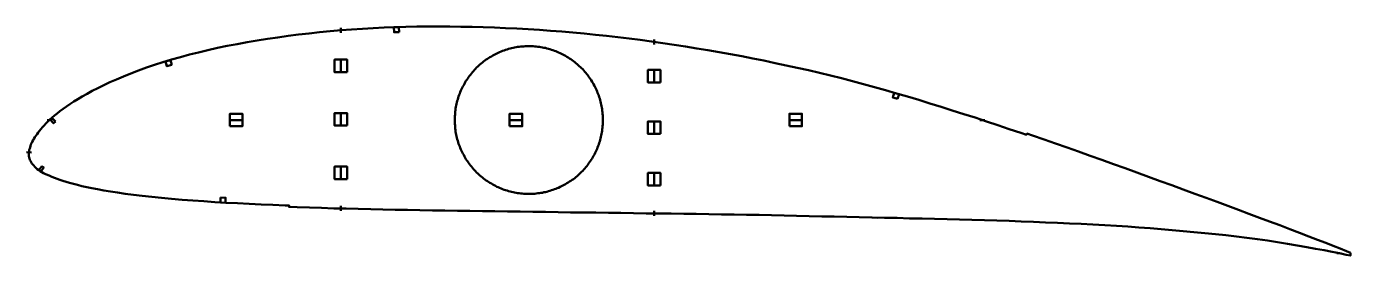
# Model space of a CAD drawing. Header units: metres. Extents: x -4 to 1053, y -108 to 75.
import ezdxf

# ---------------------------------------------------------------- set-up
doc = ezdxf.new("R2010")
doc.units = ezdxf.units.M
doc.layers.add('Layer', color=1, linetype='Continuous', lineweight=50)

msp = doc.modelspace()

# ---------------------------------------------------------------- linework, layer by layer
at = {"layer": 'Layer'}
for p, q in [((247.3, 69.6), (247.3, 73.6)), ((497.3, 60.4), (497.3, 64.4)), ((397.3, 59), (397.3, 59.5)), ((247.3, 48.7), (247.3, 37.7)), ((497.3, 40.5), (497.3, 29.5)), ((16.8, 0), (12.8, 0)), ((169.2, 0), (158.2, 0)), ((247.3, 6), (247.3, -5)), ((338.2, 0), (337.7, 0)), ((392.5, 0), (381.5, 0)), ((456.4, 0), (456.9, 0)), ((497.3, -0.6), (497.3, -11.6)), ((615.8, 0), (604.8, 0)), ((757.2, 0), (761.2, 0)), ((0.3, -26), (-3.7, -25.7)), ((247.3, -36.7), (247.3, -47.7)), ((497.3, -41.7), (497.3, -52.7)), ((397.3, -59), (397.3, -59.5)), ((247.3, -68.6), (247.3, -72.6)), ((497.3, -72.6), (497.3, -76.6)), ((671.5, -77.7), (675.5, -78)), ((978.9, -77.4), (978.7, -77.9)), ((974.3, -94.1), (974.2, -94.6)), ((1016.3, -91.6), (1016.1, -92)), ((1013.8, -100.2), (1013.7, -100.7)), ((1033.5, -103.8), (1033.4, -104.3)), ((1035, -98.7), (1034.8, -99.2)), ((1042.1, -106.2), (1046, -106.5))]:
    msp.add_line(p, q, dxfattribs=at)
for points in [[(1053.1, -105.9), (1050, -104.6), (1044.9, -102.6), (1039.4, -100.4), (1033.4, -98.1), (1026.9, -95.6), (1019.9, -92.9), (1012.4, -90.1), (1004.6, -87.1), (996.6, -84), (988.5, -81), (980.4, -78), (972.1, -74.8), (963.7, -71.7), (955.2, -68.5), (946.6, -65.3), (937.8, -62.1), (928.8, -58.8), (919.7, -55.5), (910.5, -52.1), (901.2, -48.7), (891.9, -45.3), (882.6, -41.9), (873.3, -38.5), (864, -35.2), (854.7, -31.8), (845.4, -28.5), (836.1, -25.2), (826.9, -22), (817.7, -18.7), (808.5, -15.5), (799.4, -12.4), (794.8, -10.8), (794.5, -11.8), (789.9, -10.2), (780.8, -7.2), (771.7, -4.1), (762.6, -1.1), (753.5, 1.9), (744.4, 4.8), (735.3, 7.7), (726.3, 10.6), (717.3, 13.3), (708.5, 16.1), (699.6, 18.7), (690.8, 21.3), (682, 23.8), (673.2, 26.3), (664.4, 28.7), (655.6, 31), (646.8, 33.3), (638, 35.5), (629.2, 37.6), (620.4, 39.7), (611.6, 41.7), (602.7, 43.6), (593.9, 45.5), (585, 47.4), (576.1, 49.2), (567.2, 50.9), (558.3, 52.5), (549.3, 54.1), (540.3, 55.7), (531.3, 57.2), (522.3, 58.7), (513.3, 60.1), (504.3, 61.4), (495.3, 62.7), (486.3, 63.9), (477.4, 65), (468.4, 66.1), (459.4, 67.1), (450.5, 68.1), (441.5, 69), (432.5, 69.8), (423.6, 70.6), (414.6, 71.2), (405.7, 71.9), (396.7, 72.4), (387.7, 73), (378.8, 73.4), (369.8, 73.8), (360.9, 74.1), (352, 74.3), (343, 74.5), (334.2, 74.6), (325.3, 74.7), (316.5, 74.7), (307.8, 74.6), (299.1, 74.4), (290.4, 74.1), (281.8, 73.8), (273.1, 73.4), (264.5, 72.9), (255.9, 72.3), (247.4, 71.6), (238.8, 70.9), (230.3, 70.1), (221.9, 69.2), (213.5, 68.2), (205.2, 67.2), (196.9, 66), (188.7, 64.8), (180.6, 63.5), (172.5, 62.1), (164.5, 60.6), (156.5, 59.1), (148.8, 57.5), (141.2, 55.8), (133.7, 54), (126.4, 52.2), (119.2, 50.3), (112.2, 48.3), (105.3, 46.2), (98.6, 44), (92.1, 41.8), (85.8, 39.5), (79.7, 37.1), (73.9, 34.8), (68.3, 32.4), (63, 30.1), (58, 27.8), (53.3, 25.5), (48.9, 23.2), (44.8, 21), (40.9, 18.8), (37.4, 16.7), (34.1, 14.7), (31, 12.7), (28.2, 10.8), (25.5, 8.9), (23.1, 7), (20.9, 5.3), (18.8, 3.5), (16.9, 1.9), (15.1, 0.3), (13.4, -1.3), (11.9, -2.8), (10.5, -4.3), (9.1, -5.8), (7.9, -7.2), (6.8, -8.6), (5.7, -9.9), (4.8, -11.2), (3.9, -12.5), (3, -13.8), (2.3, -15), (1.6, -16.1), (1, -17.3), (0.4, -18.5), (-0.1, -19.6), (-0.5, -20.7), (-0.8, -21.8), (-1.1, -22.8), (-1.4, -23.9), (-1.5, -24.9), (-1.7, -25.9), (-1.7, -26.9), (-1.7, -27.8), (-1.7, -28.8), (-1.5, -29.8), (-1.2, -30.8), (-0.9, -31.7), (-0.5, -32.7), (0, -33.7), (0.6, -34.6), (1.3, -35.5), (2.1, -36.4), (3, -37.3), (3.9, -38.2), (5, -39.1), (6.1, -39.9), (7.3, -40.7), (8.6, -41.5), (10, -42.3), (11.6, -43.1), (13.2, -43.8), (14.9, -44.6), (16.7, -45.4), (18.7, -46.2), (20.8, -47), (23, -47.8), (25.4, -48.6), (28, -49.4), (30.8, -50.2), (33.9, -51), (37.1, -51.8), (40.6, -52.7), (44.4, -53.6), (48.6, -54.4), (53.1, -55.3), (58, -56.2), (63.3, -57), (69, -57.9), (75.2, -58.8), (81.8, -59.7), (88.8, -60.5), (96.3, -61.3), (104.1, -62.1), (112.2, -62.9), (120.6, -63.6), (129.1, -64.3), (137.8, -64.9), (146.6, -65.5), (155.6, -66), (164.8, -66.5), (174.1, -66.9), (183.6, -67.4), (193.1, -67.7), (202.8, -68.1), (206, -68.2), (206, -69.3), (212.5, -69.5), (222.2, -69.9), (231.9, -70.2), (241.6, -70.5), (251.4, -70.7), (261.2, -71), (271.1, -71.2), (280.9, -71.4), (290.7, -71.6), (300.5, -71.8), (310.4, -72), (320.4, -72.1), (330.3, -72.2), (340.3, -72.4), (350.3, -72.5), (360.3, -72.7), (370.3, -72.8), (380.4, -72.9), (390.4, -73.1), (400.5, -73.2), (410.5, -73.4), (420.6, -73.5), (430.6, -73.7), (440.7, -73.8), (450.7, -73.9), (460.8, -74.1), (470.8, -74.2), (480.9, -74.3), (490.9, -74.5), (500.9, -74.6), (511, -74.7), (521, -74.9), (531, -75), (541.1, -75.2), (551.1, -75.3), (561.1, -75.5), (571.1, -75.6), (581.1, -75.8), (591, -76), (601, -76.2), (611, -76.4), (621, -76.7), (631.1, -76.9), (641.1, -77.1), (651.1, -77.3), (661.1, -77.5), (671.1, -77.8), (681.2, -78), (691.2, -78.2), (701.2, -78.5), (711.2, -78.7), (721.1, -78.9), (731.1, -79.2), (741, -79.5), (751, -79.7), (760.9, -80), (770.8, -80.3), (780.6, -80.6), (790.4, -80.9), (800.1, -81.3), (809.8, -81.7), (819.3, -82), (828.8, -82.5), (838.2, -82.9), (847.6, -83.5), (857, -84), (866.3, -84.5), (875.4, -85.1), (884.3, -85.7), (893.2, -86.4), (902.1, -87.1), (910.9, -87.8), (919.5, -88.6), (928.2, -89.5), (936.8, -90.3), (945.3, -91.1), (953.7, -92), (962.1, -93), (970.5, -94.1), (978.8, -95.2), (987, -96.2), (994.9, -97.5), (1002.9, -98.8), (1010.6, -100.1), (1018.2, -101.4), (1025.3, -102.7), (1032.1, -104), (1038.4, -105.2), (1044.3, -106.4), (1049.7, -107.5), (1053.1, -108.2)], [(456.4, 0), (456.4, 1.2), (456.3, 2.5), (456.3, 3.7), (456.2, 4.9), (456.1, 6.2), (455.9, 7.4), (455.8, 8.6), (455.6, 9.9), (455.3, 11.1), (455.1, 12.3), (454.8, 13.5), (454.5, 14.7), (454.2, 15.9), (453.9, 17.1), (453.5, 18.3), (453.1, 19.5), (452.7, 20.6), (452.2, 21.8), (451.8, 22.9), (451.3, 24.1), (450.7, 25.2), (450.2, 26.3), (449.6, 27.4), (449, 28.5), (448.4, 29.6), (447.8, 30.6), (447.1, 31.7), (446.5, 32.7), (445.8, 33.7), (445, 34.8), (444.3, 35.7), (443.5, 36.7), (442.8, 37.7), (441.9, 38.6), (441.1, 39.6), (440.3, 40.5), (439.4, 41.4), (438.5, 42.2), (437.6, 43.1), (436.7, 43.9), (435.8, 44.7), (434.8, 45.5), (433.9, 46.3), (432.9, 47.1), (431.9, 47.8), (430.9, 48.5), (429.8, 49.2), (428.8, 49.9), (427.7, 50.5), (426.7, 51.2), (425.6, 51.8), (424.5, 52.3), (423.4, 52.9), (422.3, 53.4), (421.1, 54), (420, 54.4), (418.8, 54.9), (417.7, 55.3), (416.5, 55.8), (415.3, 56.1), (414.1, 56.5), (412.9, 56.9), (411.7, 57.2), (410.5, 57.5), (409.3, 57.7), (408.1, 58), (406.9, 58.2), (405.7, 58.4), (404.4, 58.5), (403.2, 58.7), (402, 58.8), (400.7, 58.9), (399.5, 58.9), (398.2, 58.9), (397, 59), (395.8, 58.9), (394.5, 58.9), (393.3, 58.8), (392, 58.7), (390.8, 58.6), (389.6, 58.4), (388.3, 58.3), (387.1, 58.1), (385.9, 57.8), (384.7, 57.6), (383.5, 57.3), (382.3, 57), (381.1, 56.7), (379.9, 56.3), (378.7, 56), (377.5, 55.6), (376.3, 55.1), (375.2, 54.7), (374, 54.2), (372.9, 53.7), (371.8, 53.2), (370.7, 52.6), (369.6, 52.1), (368.5, 51.5), (367.4, 50.8), (366.3, 50.2), (365.3, 49.6), (364.2, 48.9), (363.2, 48.2), (362.2, 47.4), (361.2, 46.7), (360.2, 45.9), (359.3, 45.1), (358.3, 44.3), (357.4, 43.5), (356.5, 42.7), (355.6, 41.8), (354.8, 40.9), (353.9, 40), (353.1, 39.1), (352.3, 38.2), (351.5, 37.2), (350.7, 36.2), (349.9, 35.3), (349.2, 34.3), (348.5, 33.2), (347.8, 32.2), (347.1, 31.2), (346.5, 30.1), (345.9, 29), (345.3, 27.9), (344.7, 26.8), (344.1, 25.7), (343.6, 24.6), (343.1, 23.5), (342.6, 22.3), (342.2, 21.2), (341.7, 20), (341.3, 18.9), (340.9, 17.7), (340.6, 16.5), (340.2, 15.3), (339.9, 14.1), (339.6, 12.9), (339.4, 11.7), (339.1, 10.5), (338.9, 9.3), (338.8, 8), (338.6, 6.8), (338.5, 5.6), (338.4, 4.3), (338.3, 3.1), (338.2, 1.9), (338.2, 0.6), (338.2, -0.6), (338.2, -1.9), (338.3, -3.1), (338.4, -4.3), (338.5, -5.6), (338.6, -6.8), (338.8, -8), (338.9, -9.3), (339.1, -10.5), (339.4, -11.7), (339.6, -12.9), (339.9, -14.1), (340.2, -15.3), (340.6, -16.5), (340.9, -17.7), (341.3, -18.9), (341.7, -20), (342.2, -21.2), (342.6, -22.3), (343.1, -23.5), (343.6, -24.6), (344.1, -25.7), (344.7, -26.8), (345.3, -27.9), (345.9, -29), (346.5, -30.1), (347.1, -31.2), (347.8, -32.2), (348.5, -33.2), (349.2, -34.3), (349.9, -35.3), (350.7, -36.2), (351.5, -37.2), (352.3, -38.2), (353.1, -39.1), (353.9, -40), (354.8, -40.9), (355.6, -41.8), (356.5, -42.7), (357.4, -43.5), (358.3, -44.3), (359.3, -45.1), (360.2, -45.9), (361.2, -46.7), (362.2, -47.4), (363.2, -48.2), (364.2, -48.9), (365.3, -49.6), (366.3, -50.2), (367.4, -50.8), (368.5, -51.5), (369.6, -52.1), (370.7, -52.6), (371.8, -53.2), (372.9, -53.7), (374, -54.2), (375.2, -54.7), (376.3, -55.1), (377.5, -55.6), (378.7, -56), (379.9, -56.3), (381.1, -56.7), (382.3, -57), (383.5, -57.3), (384.7, -57.6), (385.9, -57.8), (387.1, -58.1), (388.3, -58.3), (389.6, -58.4), (390.8, -58.6), (392, -58.7), (393.3, -58.8), (394.5, -58.9), (395.8, -58.9), (397, -59), (398.2, -58.9), (399.5, -58.9), (400.7, -58.9), (402, -58.8), (403.2, -58.7), (404.4, -58.5), (405.7, -58.4), (406.9, -58.2), (408.1, -58), (409.3, -57.7), (410.5, -57.5), (411.7, -57.2), (412.9, -56.9), (414.1, -56.5), (415.3, -56.1), (416.5, -55.8), (417.7, -55.3), (418.8, -54.9), (420, -54.4), (421.1, -54), (422.3, -53.4), (423.4, -52.9), (424.5, -52.3), (425.6, -51.8), (426.7, -51.2), (427.7, -50.5), (428.8, -49.9), (429.8, -49.2), (430.9, -48.5), (431.9, -47.8), (432.9, -47.1), (433.9, -46.3), (434.8, -45.5), (435.8, -44.7), (436.7, -43.9), (437.6, -43.1), (438.5, -42.2), (439.4, -41.4), (440.3, -40.5), (441.1, -39.6), (441.9, -38.6), (442.8, -37.7), (443.5, -36.7), (444.3, -35.7), (445, -34.8), (445.8, -33.7), (446.5, -32.7), (447.1, -31.7), (447.8, -30.6), (448.4, -29.6), (449, -28.5), (449.6, -27.4), (450.2, -26.3), (450.7, -25.2), (451.3, -24.1), (451.8, -22.9), (452.2, -21.8), (452.7, -20.6), (453.1, -19.5), (453.5, -18.3), (453.9, -17.1), (454.2, -15.9), (454.5, -14.7), (454.8, -13.5), (455.1, -12.3), (455.3, -11.1), (455.6, -9.9), (455.8, -8.6), (455.9, -7.4), (456.1, -6.2), (456.2, -4.9), (456.3, -3.7), (456.3, -2.5), (456.4, -1.2), (456.4, 0)]]:
    msp.add_lwpolyline(points, close=True, dxfattribs=at)
for points in [[(293.7, 70.2), (289.7, 70.1), (289.6, 74.1), (293.6, 74.2), (293.7, 70.2)], [(112.4, 44.1), (108.5, 42.9), (107.4, 46.8), (111.2, 47.9), (112.4, 44.1)], [(252.3, 38.2), (242.3, 38.2), (242.3, 48.2), (252.3, 48.2), (252.3, 38.2)], [(502.3, 30), (492.3, 30), (492.3, 40), (502.3, 40), (502.3, 30)], [(691.6, 16.9), (687.8, 18), (688.9, 21.8), (692.8, 20.7), (691.6, 16.9)], [(19.4, -1.3), (17.9, -2.6), (15.2, 0.4), (16.7, 1.7), (19.4, -1.3)], [(158.7, -5), (158.7, 5), (168.7, 5), (168.7, -5), (158.7, -5)], [(252.3, -4.5), (242.3, -4.5), (242.3, 5.5), (252.3, 5.5), (252.3, -4.5)], [(382, -5), (382, 5), (392, 5), (392, -5), (382, -5)], [(605.3, -5), (605.3, 5), (615.3, 5), (615.3, -5), (605.3, -5)], [(502.3, -11.1), (492.3, -11.1), (492.3, -1.1), (502.3, -1.1), (502.3, -11.1)], [(8.5, -36.7), (10.1, -37.8), (7.9, -41.1), (6.2, -40), (8.5, -36.7)], [(252.3, -47.2), (242.3, -47.2), (242.3, -37.2), (252.3, -37.2), (252.3, -47.2)], [(502.3, -52.2), (492.3, -52.2), (492.3, -42.2), (502.3, -42.2), (502.3, -52.2)], [(151.3, -61.8), (155.3, -62), (155.1, -66), (151.1, -65.8), (151.3, -61.8)]]:
    msp.add_lwpolyline(points, dxfattribs=at)

doc.saveas('drawing.dxf')
